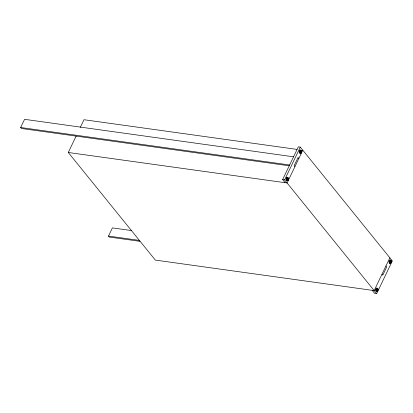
<?xml version="1.0" encoding="UTF-8"?>
<svg xmlns="http://www.w3.org/2000/svg" width="413" height="413" viewBox="0 0 413 413"><rect width="100%" height="100%" fill="white"/><g stroke="black" fill="none" stroke-linecap="round" stroke-linejoin="round"><path stroke-width="0.62" d="M289.152 165.789L21.43 128.479L20.65 127.514L24.573 119.321L293.566 156.811M389.851 257.82L374.152 290.587L155.334 260.092L68.284 152.485L76.131 136.104M80.318 127.364L83.984 119.718L296.999 149.403M139.935 241.326L109.264 237.052L108.485 236.086L112.408 227.893L131.489 230.552M285.125 182.706L282.626 179.614L298.325 146.847L300.297 147.121L392.35 260.908L376.651 293.679L374.679 293.4L372.18 290.313M376.651 293.679L284.598 179.892L300.297 147.121M302.796 150.213L287.097 182.98L68.284 152.485M390.239 260.835L390.099 261.073A1.254 0.733 -82.1 0 0 389.98 262.456A1.254 0.733 -82.1 0 0 390.693 262.978L391.059 262.683A1.254 0.733 -82.1 0 0 391.328 261.052A1.254 0.733 -82.1 0 0 390.424 260.639L390.874 262.875M300.349 150.766L300.53 150.575A1.316 0.769 -82.1 0 1 301.48 151.008A1.316 0.769 -82.1 0 1 301.201 152.717L301.015 152.913A1.316 0.769 -82.1 0 1 300.065 152.48A1.316 0.769 -82.1 0 1 300.349 150.766L301.015 152.913M287.257 178.096L287.438 177.905A1.311 0.764 -82.1 0 1 288.382 178.339A1.311 0.764 -82.1 0 1 288.104 180.047L287.918 180.238A1.311 0.764 -82.1 0 1 286.973 179.805A1.311 0.764 -82.1 0 1 287.257 178.096L287.918 180.238M376.806 288.785L376.992 288.589A1.327 0.774 -82.1 0 1 378.014 289.73A1.327 0.774 -82.1 0 1 376.816 290.979A1.327 0.774 -82.1 0 1 376.806 288.785L377.472 290.928M20.65 127.514L289.642 165.004M282.626 179.614L284.598 179.892M108.485 236.086L139.651 240.428M298.873 158.406L298.093 157.441L294.164 165.634L294.944 166.594M385.923 266.008L386.707 266.974L382.779 275.166L381.999 274.201M390.424 260.639L391.059 262.683M376.992 288.589L377.658 290.737M300.53 150.575L301.201 152.717M287.438 177.905L288.104 180.047M300.416 153.099A1.631 0.95 -82.1 0 1 299.224 152.505A1.631 0.95 -82.1 0 1 299.662 150.353A1.631 0.95 -82.1 0 1 300.932 150.569M300.979 152.16A1.631 0.95 -82.1 0 1 300.834 152.542M287.551 180.192A1.631 0.95 -82.1 0 1 286.209 180.058A1.631 0.95 -82.1 0 1 286.493 177.771A1.631 0.95 -82.1 0 1 287.835 177.9M390.719 262.554A1.631 0.95 -82.1 0 1 389.185 262.74A1.631 0.95 -82.1 0 1 389.702 260.216A1.631 0.95 -82.1 0 1 390.966 261.336M377.105 290.886A1.631 0.95 -82.1 0 1 375.763 290.757A1.631 0.95 -82.1 0 1 376.047 288.465A1.631 0.95 -82.1 0 1 377.389 288.599M390.497 260.618A1.254 0.733 -82.1 0 1 390.626 260.835M390.037 262.885A1.254 0.733 -82.1 0 1 389.289 262.224A1.254 0.733 -82.1 0 1 389.593 260.732M301.299 151.122A1.316 0.769 -82.1 0 1 300.457 153.022A1.316 0.769 -82.1 0 1 299.89 151.194A1.316 0.769 -82.1 0 1 301.211 150.838M287.391 180.305A1.311 0.764 -82.1 0 1 286.658 178.617A1.311 0.764 -82.1 0 1 288.006 178.158M288.093 178.442A1.311 0.764 -82.1 0 1 288.047 179.438M287.928 179.743A1.311 0.764 -82.1 0 1 287.593 180.192M390.254 262.916A1.254 0.733 -82.1 0 1 389.552 261.305A1.254 0.733 -82.1 0 1 390.843 260.866M390.77 262.379A1.254 0.733 -82.1 0 1 390.445 262.807M377.601 290.463A1.327 0.774 -82.1 0 1 376.289 290.432A1.327 0.774 -82.1 0 1 377.043 288.429A1.327 0.774 -82.1 0 1 377.714 290.153M391.08 262.203A1.631 0.95 -82.1 0 1 389.505 262.967A1.631 0.95 -82.1 0 1 389.841 260.314A1.631 0.95 -82.1 0 1 391.183 261.362M377.539 290.948A1.631 0.95 -82.1 0 0 377.456 288.197A1.631 0.95 -82.1 0 0 376.047 290.071A1.631 0.95 -82.1 0 0 377.539 290.948M301.082 152.924A1.631 0.95 -82.1 0 0 300.994 150.172A1.631 0.95 -82.1 0 0 299.585 152.041A1.631 0.95 -82.1 0 0 301.082 152.924M287.876 180.238A1.631 0.95 -82.1 0 0 287.794 177.487A1.631 0.95 -82.1 0 0 286.385 179.356A1.631 0.95 -82.1 0 0 287.876 180.238"/></g></svg>
